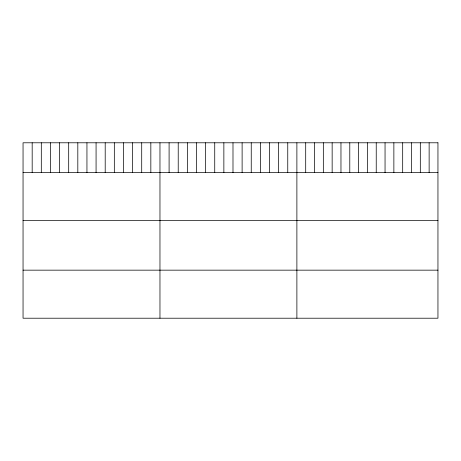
<?xml version="1.0" encoding="UTF-8"?>
<svg xmlns="http://www.w3.org/2000/svg" width="461" height="461" viewBox="0 0 461 461"><rect width="100%" height="100%" fill="white"/><g stroke="black" fill="none" stroke-linecap="round" stroke-linejoin="round"><path stroke-width="0.69" d="M23.05 172.604L437.95 172.604M23.05 220.652L437.95 220.652M23.05 270.158L437.95 270.158M429.133 142.789L429.133 172.604M420.317 142.789L420.317 172.604M411.5 142.789L411.5 172.604M402.683 142.789L402.683 172.604M393.867 142.789L393.867 172.604M385.05 142.789L385.05 172.604M376.234 142.789L376.234 172.604M367.417 142.789L367.417 172.604M358.6 142.789L358.6 172.604M349.784 142.789L349.784 172.604M340.967 142.789L340.967 172.604M332.151 142.789L332.151 172.604M323.334 142.789L323.334 172.604M314.517 142.789L314.517 172.604M305.701 142.789L305.701 172.604M296.884 142.789L296.884 318.211M287.756 142.789L287.756 172.604M278.628 142.789L278.628 172.604M269.501 142.789L269.501 172.604M260.373 142.789L260.373 172.604M251.245 142.789L251.245 172.604M242.117 142.789L242.117 172.604M232.989 142.789L232.989 172.604M223.862 142.789L223.862 172.604M214.734 142.789L214.734 172.604M205.606 142.789L205.606 172.604M196.478 142.789L196.478 172.604M187.35 142.789L187.35 172.604M178.223 142.789L178.223 172.604M169.095 142.789L169.095 172.604M159.967 142.789L159.967 318.211M150.839 142.789L150.839 172.604M141.711 142.789L141.711 172.604M132.584 142.789L132.584 172.604M123.456 142.789L123.456 172.604M114.328 142.789L114.328 172.604M105.2 142.789L105.2 172.604M96.072 142.789L96.072 172.604M86.945 142.789L86.945 172.604M77.817 142.789L77.817 172.604M68.689 142.789L68.689 172.604M59.561 142.789L59.561 172.604M50.433 142.789L50.433 172.604M41.306 142.789L41.306 172.604M32.178 142.789L32.178 172.604M437.95 142.789L23.05 142.789L23.05 318.211L437.95 318.211L437.95 142.789"/></g></svg>
